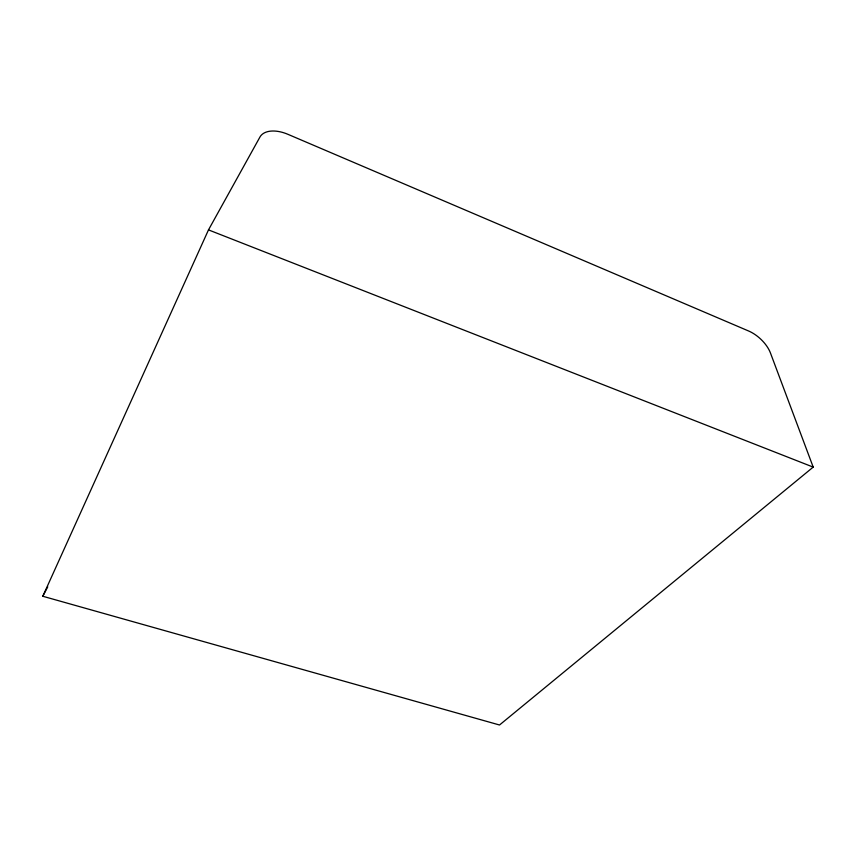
<?xml version="1.0" encoding="UTF-8"?>
<svg xmlns="http://www.w3.org/2000/svg" width="856" height="856" viewBox="0 0 856 856"><rect width="100%" height="100%" fill="white"/><g stroke="black" fill="none" stroke-linecap="round" stroke-linejoin="round"><path stroke-width="1.28" d="M42.8 596.258L208.489 229.889L259.935 137.056A28.312 16.328 29.3 0 1 287.926 134.317L748.615 330.994A24.417 12.583 42.6 0 1 770.443 352.961L813.2 467.109L499.519 725L42.8 596.258L47.765 586.82M208.489 229.889L813.2 467.109"/></g></svg>
